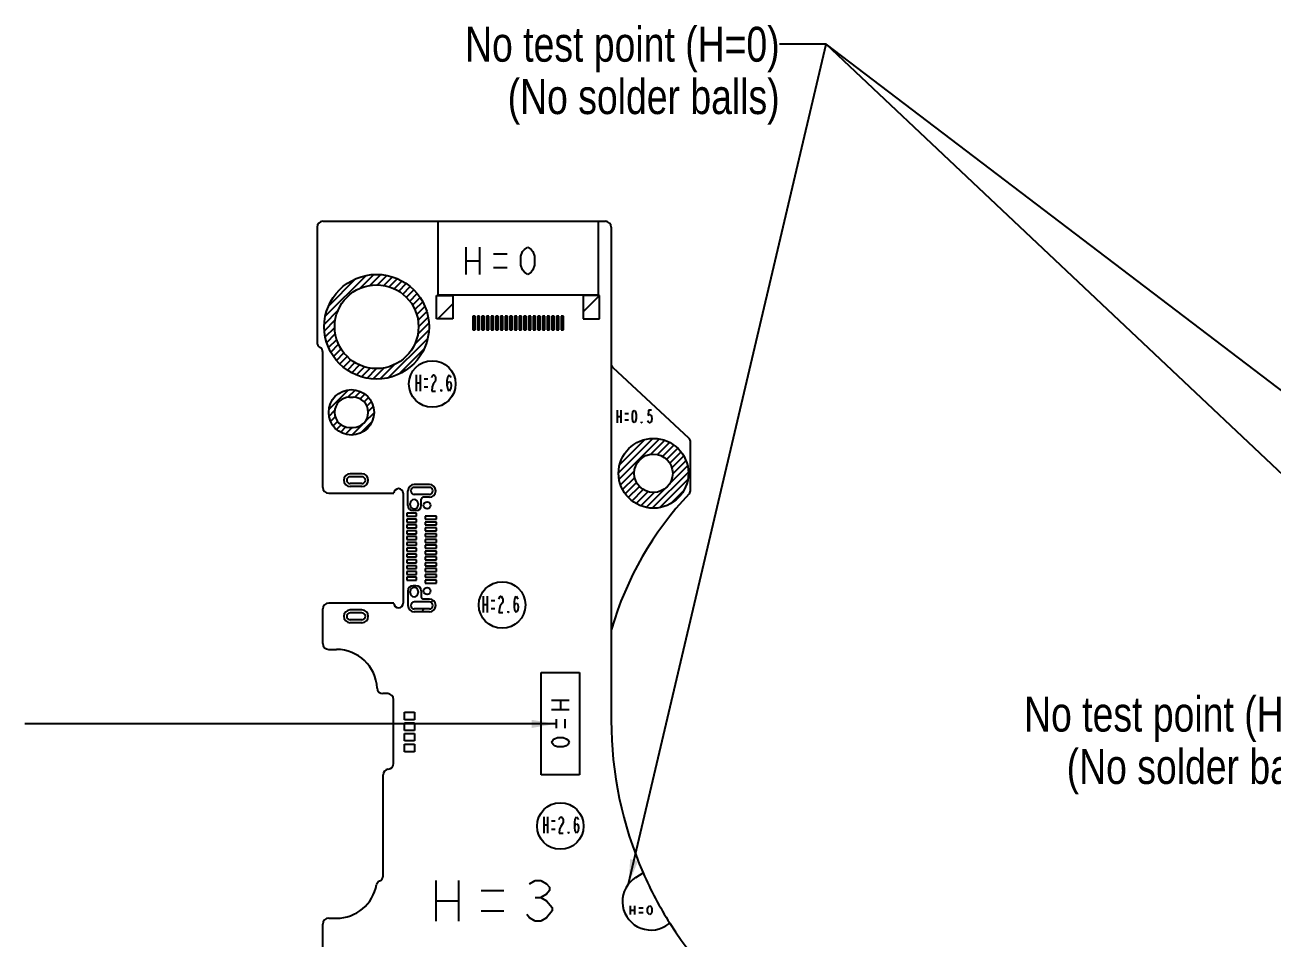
# Model space of a CAD drawing. Header units: millimetres. Extents: x 0 to 841, y 0 to 594.
# Drawn here: x 254.3 to 361.4, y 420.9 to 499.3 of the extents above; entities that cross this region are included whole.
import ezdxf

# ---------------------------------------------------------------- set-up
doc = ezdxf.new("R2010")
doc.units = ezdxf.units.MM
doc.header["$LTSCALE"] = 46.255
doc.layers.get('0').update_dxf_attribs({"linetype": 'CONTINUOUS'})
doc.layers.add('ASSEM_MEM', color=7, linetype='CONTINUOUS')
doc.layers.add('DETAIL', color=7, linetype='CONTINUOUS')
doc.styles.get("Standard").update_dxf_attribs({"font": 'txt', "width": 0.8})
doc.dimstyles.get("Standard").update_dxf_attribs({"dimtxt": 3, "dimasz": 2.1, "dimexe": 2, "dimexo": 1, "dimtad": 1, "dimzin": 0, "dimdsep": 46, "dimtxsty": 'STANDARD', "dimblk": '_FILLED', "dimblk1": '_FILLED', "dimblk2": '_FILLED', "dimcen": 0.09, "dimazin": 0, "dimtol": 1, "dimtp": 0.01, "dimtm": 0.01, "dimtfac": 1, "dimtofl": 0, "dimtmove": 0, "dimatfit": 3, "dimldrblk": '_FILLED', "dimfxl": 1, "dimtolj": 1, "dimtzin": 0, "dimarcsym": 0})

# ---------------------------------------------------------------- blocks, each defined once
blk = doc.blocks.new('_FILLED')
at = {"color": 0, "linetype": 'BYBLOCK'}
blk.add_solid([(0, 0), (-1, 0.167), (-1, -0.167)], dxfattribs=at)

msp = doc.modelspace()

# ---------------------------------------------------------------- linework, layer by layer
at = {"layer": 'ASSEM_MEM', "color": 7, "linetype": 'CONTINUOUS'}
for p, q in [((279.87, 482.46), (289.74, 482.46)), ((303.54, 482.46), (304.14, 482.46)), ((279.37, 481.96), (279.37, 472.06)), ((304.64, 481.96), (304.64, 470.23)), ((279.87, 459.58), (279.87, 471.19)), ((280.37, 459.08), (285.97, 459.08)), ((286.77, 459.08), (286.77, 449.64)), ((287.37, 458.09), (287.37, 458.19)), ((288.07, 458.19), (288.07, 458.09)), ((287.37, 450.54), (287.37, 450.64)), ((288.07, 450.64), (288.07, 450.54)), ((279.87, 446.16), (279.87, 449.14)), ((285.97, 449.64), (280.37, 449.64)), ((304.64, 447.25), (304.64, 439.56)), ((280.37, 445.66), (281.04, 445.66)), ((285.44, 441.86), (285.03, 441.86)), ((285.94, 435.86), (285.94, 441.36)), ((285.04, 426.21), (285.04, 434.87)), ((280.37, 422.56), (281.04, 422.56)), ((279.87, 418.98), (279.87, 422.06))]:
    msp.add_line(p, q, dxfattribs=at)
at = {"layer": 'ASSEM_MEM', "color": 4, "linetype": 'CONTINUOUS'}
for p, q in [((289.74, 482.46), (289.74, 476.11)), ((289.74, 482.46), (303.54, 482.46)), ((303.54, 476.11), (303.54, 482.46)), ((289.64, 474.09), (289.64, 476.09)), ((289.64, 476.09), (291.04, 476.09)), ((303.54, 476.11), (289.74, 476.11)), ((291.04, 476.09), (291.04, 474.09)), ((302.24, 476.09), (302.24, 474.09)), ((303.64, 476.09), (302.24, 476.09)), ((303.64, 474.09), (303.64, 476.09)), ((291.04, 474.09), (289.64, 474.09)), ((292.74, 474.32), (292.74, 473.12)), ((292.94, 474.32), (292.74, 474.32)), ((292.94, 473.12), (292.94, 474.32)), ((293.14, 474.32), (293.14, 473.12)), ((293.34, 474.32), (293.14, 474.32)), ((293.34, 473.12), (293.34, 474.32)), ((293.54, 474.32), (293.54, 473.12)), ((293.74, 474.32), (293.54, 474.32)), ((293.74, 473.12), (293.74, 474.32)), ((293.94, 474.32), (293.94, 473.12)), ((294.14, 474.32), (293.94, 474.32)), ((294.14, 473.12), (294.14, 474.32)), ((294.34, 474.32), (294.34, 473.12)), ((294.54, 474.32), (294.34, 474.32)), ((294.54, 473.12), (294.54, 474.32)), ((294.74, 474.32), (294.74, 473.12)), ((294.94, 474.32), (294.74, 474.32)), ((294.94, 473.12), (294.94, 474.32)), ((295.14, 474.32), (295.14, 473.12)), ((295.34, 474.32), (295.14, 474.32)), ((295.34, 473.12), (295.34, 474.32)), ((295.54, 474.32), (295.54, 473.12)), ((295.74, 474.32), (295.54, 474.32)), ((295.74, 473.12), (295.74, 474.32)), ((295.94, 474.32), (295.94, 473.12)), ((296.14, 474.32), (295.94, 474.32)), ((296.14, 473.12), (296.14, 474.32)), ((296.34, 474.32), (296.34, 473.12)), ((296.54, 474.32), (296.34, 474.32)), ((296.54, 473.12), (296.54, 474.32)), ((296.74, 474.32), (296.74, 473.12)), ((296.94, 474.32), (296.74, 474.32)), ((296.94, 473.12), (296.94, 474.32)), ((297.14, 474.32), (297.14, 473.12)), ((297.34, 474.32), (297.14, 474.32)), ((297.34, 473.12), (297.34, 474.32)), ((297.54, 474.32), (297.54, 473.12)), ((297.74, 474.32), (297.54, 474.32)), ((297.74, 473.12), (297.74, 474.32)), ((297.94, 474.32), (297.94, 473.12)), ((298.14, 474.32), (297.94, 474.32)), ((298.14, 473.12), (298.14, 474.32)), ((298.34, 474.32), (298.34, 473.12)), ((298.54, 474.32), (298.34, 474.32)), ((298.54, 473.12), (298.54, 474.32)), ((298.74, 474.32), (298.74, 473.12)), ((298.94, 474.32), (298.74, 474.32)), ((298.94, 473.12), (298.94, 474.32)), ((299.14, 474.32), (299.14, 473.12)), ((299.34, 474.32), (299.14, 474.32)), ((299.34, 473.12), (299.34, 474.32)), ((299.54, 474.32), (299.54, 473.12)), ((299.74, 474.32), (299.54, 474.32)), ((299.74, 473.12), (299.74, 474.32)), ((299.94, 474.32), (299.94, 473.12)), ((300.14, 474.32), (299.94, 474.32)), ((300.14, 473.12), (300.14, 474.32)), ((300.34, 474.32), (300.34, 473.12)), ((300.54, 474.32), (300.34, 474.32)), ((300.54, 473.12), (300.54, 474.32)), ((302.24, 474.09), (303.64, 474.09)), ((292.74, 473.12), (292.94, 473.12)), ((293.14, 473.12), (293.34, 473.12)), ((293.54, 473.12), (293.74, 473.12)), ((293.94, 473.12), (294.14, 473.12)), ((294.34, 473.12), (294.54, 473.12)), ((294.74, 473.12), (294.94, 473.12)), ((295.14, 473.12), (295.34, 473.12)), ((295.54, 473.12), (295.74, 473.12)), ((295.94, 473.12), (296.14, 473.12)), ((296.34, 473.12), (296.54, 473.12)), ((296.74, 473.12), (296.94, 473.12)), ((297.14, 473.12), (297.34, 473.12)), ((297.54, 473.12), (297.74, 473.12)), ((297.94, 473.12), (298.14, 473.12)), ((298.34, 473.12), (298.54, 473.12)), ((298.74, 473.12), (298.94, 473.12)), ((299.14, 473.12), (299.34, 473.12)), ((299.54, 473.12), (299.74, 473.12)), ((299.94, 473.12), (300.14, 473.12)), ((300.34, 473.12), (300.54, 473.12)), ((304.64, 470.23), (304.64, 447.25)), ((311.3, 463.83), (304.8, 469.86)), ((282.17, 467.34), (282.47, 467.34)), ((282.17, 464.74), (282.47, 464.74)), ((311.46, 459.38), (311.46, 463.46)), ((283.22, 460.76), (282.22, 460.76)), ((283.22, 460.51), (282.22, 460.51)), ((283.22, 459.91), (282.22, 459.91)), ((283.22, 459.66), (282.22, 459.66)), ((289.02, 459.84), (287.72, 459.84)), ((289.02, 459.59), (287.72, 459.59)), ((287.17, 458.04), (287.17, 459.29)), ((289.02, 458.99), (287.72, 458.99)), ((288.32, 458.04), (288.32, 458.59)), ((289.02, 458.74), (288.47, 458.74)), ((287.87, 457.59), (287.62, 457.59)), ((287.07, 457.36), (287.07, 457.11)), ((287.92, 457.36), (287.07, 457.36)), ((287.07, 457.11), (287.92, 457.11)), ((287.07, 456.86), (287.07, 456.61)), ((287.92, 456.86), (287.07, 456.86)), ((287.07, 456.61), (287.92, 456.61)), ((287.92, 457.11), (287.92, 457.36)), ((287.92, 456.61), (287.92, 456.86)), ((288.67, 457.11), (288.67, 456.86)), ((289.62, 457.11), (288.67, 457.11)), ((288.67, 456.86), (289.62, 456.86)), ((288.67, 456.61), (288.67, 456.36)), ((289.62, 456.61), (288.67, 456.61)), ((289.62, 456.86), (289.62, 457.11)), ((289.62, 456.36), (289.62, 456.61)), ((287.07, 456.36), (287.07, 456.11)), ((287.92, 456.36), (287.07, 456.36)), ((287.07, 456.11), (287.92, 456.11)), ((287.07, 455.86), (287.07, 455.61)), ((287.92, 455.86), (287.07, 455.86)), ((287.07, 455.61), (287.92, 455.61)), ((287.07, 455.36), (287.07, 455.11)), ((287.92, 455.36), (287.07, 455.36)), ((287.92, 456.11), (287.92, 456.36)), ((287.92, 455.61), (287.92, 455.86)), ((287.92, 455.11), (287.92, 455.36)), ((288.67, 456.36), (289.62, 456.36)), ((288.67, 456.11), (288.67, 455.86)), ((289.62, 456.11), (288.67, 456.11)), ((288.67, 455.86), (289.62, 455.86)), ((288.67, 455.61), (288.67, 455.36)), ((289.62, 455.61), (288.67, 455.61)), ((288.67, 455.36), (289.62, 455.36)), ((289.62, 455.86), (289.62, 456.11)), ((289.62, 455.36), (289.62, 455.61)), ((287.07, 455.11), (287.92, 455.11)), ((287.07, 454.86), (287.07, 454.61)), ((287.92, 454.86), (287.07, 454.86)), ((287.07, 454.61), (287.92, 454.61)), ((287.07, 454.36), (287.07, 454.11)), ((287.92, 454.36), (287.07, 454.36)), ((287.92, 454.61), (287.92, 454.86)), ((287.92, 454.11), (287.92, 454.36)), ((288.67, 455.11), (288.67, 454.86)), ((289.62, 455.11), (288.67, 455.11)), ((288.67, 454.86), (289.62, 454.86)), ((288.67, 454.61), (288.67, 454.36)), ((289.62, 454.61), (288.67, 454.61)), ((288.67, 454.36), (289.62, 454.36)), ((289.62, 454.86), (289.62, 455.11)), ((289.62, 454.36), (289.62, 454.61)), ((287.07, 454.11), (287.92, 454.11)), ((287.07, 453.86), (287.07, 453.61)), ((287.92, 453.86), (287.07, 453.86)), ((287.07, 453.61), (287.92, 453.61)), ((287.07, 453.36), (287.07, 453.11)), ((287.92, 453.36), (287.07, 453.36)), ((287.92, 453.61), (287.92, 453.86)), ((287.92, 453.11), (287.92, 453.36)), ((288.67, 454.11), (288.67, 453.86)), ((289.62, 454.11), (288.67, 454.11)), ((288.67, 453.86), (289.62, 453.86)), ((288.67, 453.61), (288.67, 453.36)), ((289.62, 453.61), (288.67, 453.61)), ((288.67, 453.36), (289.62, 453.36)), ((289.62, 453.86), (289.62, 454.11)), ((289.62, 453.36), (289.62, 453.61)), ((287.07, 453.11), (287.92, 453.11)), ((287.07, 452.86), (287.07, 452.61)), ((287.92, 452.86), (287.07, 452.86)), ((287.07, 452.61), (287.92, 452.61)), ((287.07, 452.36), (287.07, 452.11)), ((287.92, 452.36), (287.07, 452.36)), ((287.07, 452.11), (287.92, 452.11)), ((287.92, 452.61), (287.92, 452.86)), ((287.92, 452.11), (287.92, 452.36)), ((288.67, 453.11), (288.67, 452.86)), ((289.62, 453.11), (288.67, 453.11)), ((288.67, 452.86), (289.62, 452.86)), ((288.67, 452.61), (288.67, 452.36)), ((289.62, 452.61), (288.67, 452.61)), ((288.67, 452.36), (289.62, 452.36)), ((288.67, 452.11), (288.67, 451.86)), ((289.62, 452.11), (288.67, 452.11)), ((289.62, 452.86), (289.62, 453.11)), ((289.62, 452.36), (289.62, 452.61)), ((289.62, 451.86), (289.62, 452.11)), ((287.07, 451.86), (287.07, 451.61)), ((287.92, 451.86), (287.07, 451.86)), ((287.07, 451.61), (287.92, 451.61)), ((287.87, 451.14), (287.62, 451.14)), ((287.92, 451.61), (287.92, 451.86)), ((288.67, 451.86), (289.62, 451.86)), ((288.67, 451.61), (288.67, 451.36)), ((289.62, 451.61), (288.67, 451.61)), ((288.67, 451.36), (289.62, 451.36)), ((289.62, 451.36), (289.62, 451.61)), ((287.17, 450.69), (287.17, 449.44)), ((288.32, 450.69), (288.32, 450.14)), ((289.02, 449.99), (288.47, 449.99)), ((283.22, 449.06), (282.22, 449.06)), ((289.02, 449.74), (287.72, 449.74)), ((289.02, 449.14), (287.72, 449.14)), ((289.02, 448.89), (287.72, 448.89)), ((283.22, 448.81), (282.22, 448.81)), ((283.22, 448.21), (282.22, 448.21)), ((283.22, 447.96), (282.22, 447.96)), ((298.62, 434.88), (298.62, 443.68)), ((298.62, 443.68), (301.92, 443.68)), ((301.92, 443.68), (301.92, 434.88)), ((286.89, 439.62), (286.89, 440.27)), ((286.89, 440.27), (287.74, 440.27)), ((287.74, 439.62), (286.89, 439.62)), ((286.89, 438.69), (286.89, 439.34)), ((286.89, 439.34), (287.74, 439.34)), ((287.74, 440.27), (287.74, 439.62)), ((287.74, 439.34), (287.74, 438.69)), ((287.74, 438.69), (286.89, 438.69)), ((286.89, 437.79), (286.89, 438.44)), ((286.89, 438.44), (287.74, 438.44)), ((287.74, 438.44), (287.74, 437.79)), ((287.74, 437.79), (286.89, 437.79)), ((286.89, 436.86), (286.89, 437.51)), ((286.89, 437.51), (287.74, 437.51)), ((287.74, 437.51), (287.74, 436.86)), ((287.74, 436.86), (286.89, 436.86)), ((301.92, 434.88), (298.62, 434.88)), ((306.76, 426.07), (307.38, 426.46)), ((309.34, 421.91), (309.68, 422.12))]:
    msp.add_line(p, q, dxfattribs=at)
at = {"layer": 'ASSEM_MEM', "color": 40, "linetype": 'CONTINUOUS'}
for p, q in [((292.16, 480.25), (292.16, 477.89)), ((293.34, 480.25), (293.34, 477.89)), ((297.03, 479.86), (297.18, 480.05)), ((297.18, 480.05), (297.47, 480.25)), ((297.47, 480.25), (297.77, 480.05)), ((297.77, 480.05), (297.91, 479.86)), ((292.16, 479.07), (293.34, 479.07)), ((294.52, 479.66), (295.7, 479.66)), ((296.88, 479.46), (297.03, 479.86)), ((296.88, 478.68), (296.88, 479.46)), ((297.91, 479.86), (298.06, 479.46)), ((298.06, 479.46), (298.06, 478.68)), ((294.52, 478.48), (295.7, 478.48)), ((297.03, 478.28), (296.88, 478.68)), ((297.18, 478.09), (297.03, 478.28)), ((297.47, 477.89), (297.18, 478.09)), ((297.77, 478.09), (297.47, 477.89)), ((297.91, 478.28), (297.77, 478.09)), ((298.06, 478.68), (297.91, 478.28)), ((287.89, 469.27), (287.89, 467.87)), ((288.22, 469.27), (288.22, 467.87)), ((289.27, 469.16), (289.35, 469.27)), ((289.35, 469.27), (289.43, 469.27)), ((289.43, 469.27), (289.52, 469.16)), ((290.64, 469.16), (290.72, 469.27)), ((290.72, 469.27), (290.81, 469.16)), ((287.89, 468.57), (288.22, 468.57)), ((288.56, 468.92), (288.89, 468.92)), ((288.56, 468.22), (288.89, 468.22)), ((289.22, 469.04), (289.27, 469.16)), ((289.27, 468.22), (289.22, 467.87)), ((289.35, 468.46), (289.27, 468.22)), ((289.52, 468.69), (289.35, 468.46)), ((289.52, 469.16), (289.56, 469.04)), ((289.56, 468.81), (289.52, 468.69)), ((289.56, 469.04), (289.56, 468.81)), ((290.56, 468.81), (290.6, 469.04)), ((290.56, 468.34), (290.56, 468.81)), ((290.56, 468.34), (290.6, 468.57)), ((290.6, 468.11), (290.56, 468.34)), ((290.6, 469.04), (290.64, 469.16)), ((290.6, 468.57), (290.72, 468.69)), ((290.72, 468.69), (290.85, 468.57)), ((290.81, 469.16), (290.85, 469.04)), ((290.85, 468.57), (290.89, 468.34)), ((290.89, 468.34), (290.85, 468.11)), ((289.22, 467.87), (289.56, 467.87)), ((290.02, 467.87), (290.02, 467.99)), ((290.02, 467.99), (290.06, 467.87)), ((290.06, 467.87), (290.02, 467.87)), ((290.64, 467.99), (290.6, 468.11)), ((290.72, 467.87), (290.64, 467.99)), ((290.81, 467.99), (290.72, 467.87)), ((290.85, 468.11), (290.81, 467.99)), ((305.14, 466.23), (305.14, 465.13)), ((305.47, 466.23), (305.47, 465.13)), ((306.46, 465.86), (306.5, 466.05)), ((306.5, 466.05), (306.54, 466.14)), ((306.54, 466.14), (306.62, 466.23)), ((306.62, 466.23), (306.7, 466.14)), ((306.7, 466.14), (306.74, 466.05)), ((306.74, 466.05), (306.78, 465.86)), ((307.85, 466.23), (307.81, 465.77)), ((308.1, 466.23), (307.85, 466.23)), ((305.14, 465.68), (305.47, 465.68)), ((305.8, 465.95), (306.13, 465.95)), ((305.8, 465.4), (306.13, 465.4)), ((306.46, 465.5), (306.46, 465.86)), ((306.5, 465.31), (306.46, 465.5)), ((306.54, 465.22), (306.5, 465.31)), ((306.62, 465.13), (306.54, 465.22)), ((306.7, 465.22), (306.62, 465.13)), ((306.74, 465.31), (306.7, 465.22)), ((306.78, 465.5), (306.74, 465.31)), ((306.78, 465.86), (306.78, 465.5)), ((307.24, 465.13), (307.24, 465.22)), ((307.24, 465.22), (307.28, 465.13)), ((307.28, 465.13), (307.24, 465.13)), ((307.81, 465.22), (307.77, 465.31)), ((307.81, 465.77), (307.89, 465.86)), ((307.89, 465.13), (307.81, 465.22)), ((307.89, 465.86), (307.98, 465.86)), ((307.98, 465.13), (307.89, 465.13)), ((307.98, 465.86), (308.06, 465.77)), ((308.06, 465.22), (307.98, 465.13)), ((308.06, 465.77), (308.1, 465.68)), ((308.1, 465.31), (308.06, 465.22)), ((308.1, 465.68), (308.14, 465.5)), ((308.14, 465.5), (308.1, 465.31)), ((293.65, 450.23), (293.65, 448.83)), ((293.99, 450.23), (293.99, 448.83)), ((294.99, 449.99), (295.03, 450.11)), ((295.03, 450.11), (295.11, 450.23)), ((295.11, 450.23), (295.19, 450.23)), ((295.19, 450.23), (295.28, 450.11)), ((295.28, 450.11), (295.32, 449.99)), ((295.32, 449.99), (295.32, 449.76)), ((296.32, 449.76), (296.36, 449.99)), ((296.36, 449.99), (296.4, 450.11)), ((296.4, 450.11), (296.49, 450.23)), ((296.49, 450.23), (296.57, 450.11)), ((296.57, 450.11), (296.61, 449.99)), ((293.65, 449.53), (293.99, 449.53)), ((294.32, 449.88), (294.65, 449.88)), ((294.32, 449.18), (294.65, 449.18)), ((295.03, 449.18), (294.99, 448.83)), ((295.11, 449.41), (295.03, 449.18)), ((295.28, 449.64), (295.11, 449.41)), ((295.32, 449.76), (295.28, 449.64)), ((295.78, 448.83), (295.78, 448.94)), ((295.78, 448.94), (295.82, 448.83)), ((296.32, 449.29), (296.32, 449.76)), ((296.32, 449.29), (296.36, 449.53)), ((296.36, 449.06), (296.32, 449.29)), ((296.36, 449.53), (296.49, 449.64)), ((296.4, 448.94), (296.36, 449.06)), ((296.49, 448.83), (296.4, 448.94)), ((296.49, 449.64), (296.61, 449.53)), ((296.57, 448.94), (296.49, 448.83)), ((296.61, 449.06), (296.57, 448.94)), ((296.61, 449.53), (296.65, 449.29)), ((296.65, 449.29), (296.61, 449.06)), ((294.99, 448.83), (295.32, 448.83)), ((295.82, 448.83), (295.78, 448.83)), ((301.02, 441.28), (299.52, 441.28)), ((301.02, 440.48), (299.52, 440.48)), ((300.27, 441.28), (300.27, 440.48)), ((299.9, 439.68), (299.9, 438.88)), ((300.65, 439.68), (300.65, 438.88)), ((299.52, 437.68), (299.65, 437.88)), ((299.65, 437.48), (299.52, 437.68)), ((299.65, 437.88), (299.77, 437.98)), ((299.77, 437.38), (299.65, 437.48)), ((299.77, 437.98), (300.02, 438.08)), ((300.02, 437.28), (299.77, 437.38)), ((300.02, 438.08), (300.52, 438.08)), ((300.52, 437.28), (300.02, 437.28)), ((300.52, 438.08), (300.77, 437.98)), ((300.77, 437.38), (300.52, 437.28)), ((300.77, 437.98), (300.9, 437.88)), ((300.9, 437.48), (300.77, 437.38)), ((300.9, 437.88), (301.02, 437.68)), ((301.02, 437.68), (300.9, 437.48)), ((298.84, 431.27), (298.84, 429.87)), ((299.17, 431.27), (299.17, 429.87)), ((299.51, 430.92), (299.84, 430.92)), ((300.17, 431.03), (300.21, 431.15)), ((300.21, 431.15), (300.3, 431.27)), ((300.3, 431.27), (300.38, 431.27)), ((300.46, 430.68), (300.3, 430.45)), ((300.38, 431.27), (300.46, 431.15)), ((300.46, 431.15), (300.51, 431.03)), ((300.51, 430.8), (300.46, 430.68)), ((300.51, 431.03), (300.51, 430.8)), ((301.51, 430.8), (301.55, 431.03)), ((301.51, 430.33), (301.51, 430.8)), ((301.55, 431.03), (301.59, 431.15)), ((301.55, 430.57), (301.67, 430.68)), ((301.59, 431.15), (301.67, 431.27)), ((301.67, 431.27), (301.76, 431.15)), ((301.67, 430.68), (301.8, 430.57)), ((301.76, 431.15), (301.8, 431.03)), ((298.84, 430.57), (299.17, 430.57)), ((299.51, 430.22), (299.84, 430.22)), ((300.21, 430.22), (300.17, 429.87)), ((300.17, 429.87), (300.51, 429.87)), ((300.3, 430.45), (300.21, 430.22)), ((300.96, 429.87), (300.96, 429.98)), ((300.96, 429.98), (301.01, 429.87)), ((301.01, 429.87), (300.96, 429.87)), ((301.51, 430.33), (301.55, 430.57)), ((301.55, 430.1), (301.51, 430.33)), ((301.59, 429.98), (301.55, 430.1)), ((301.67, 429.87), (301.59, 429.98)), ((301.76, 429.98), (301.67, 429.87)), ((301.8, 430.1), (301.76, 429.98)), ((301.8, 430.57), (301.84, 430.33)), ((301.84, 430.33), (301.8, 430.1)), ((289.57, 425.8), (289.57, 422.3)), ((291.52, 425.8), (291.52, 422.3)), ((297.62, 425.51), (298.11, 425.8)), ((298.11, 425.8), (298.59, 425.8)), ((298.59, 425.8), (299.08, 425.51)), ((299.08, 425.51), (299.33, 425.22)), ((293.47, 424.93), (295.42, 424.93)), ((298.11, 424.34), (298.59, 424.34)), ((299.08, 424.63), (298.59, 424.34)), ((298.59, 424.34), (299.08, 424.05)), ((299.33, 424.93), (299.08, 424.63)), ((299.33, 425.22), (299.33, 424.93)), ((289.57, 424.05), (291.52, 424.05)), ((293.47, 423.18), (295.42, 423.18)), ((299.08, 424.05), (299.57, 423.47)), ((299.57, 423.18), (299.08, 422.59)), ((299.57, 423.47), (299.57, 423.18)), ((306.26, 423.62), (306.26, 422.87)), ((306.26, 423.25), (306.64, 423.25)), ((306.64, 423.62), (306.64, 422.87)), ((307.01, 423.44), (307.39, 423.44)), ((307.76, 423.37), (307.81, 423.5)), ((307.76, 423.12), (307.76, 423.37)), ((307.81, 423.5), (307.86, 423.56)), ((307.86, 423.56), (307.95, 423.62)), ((307.95, 423.62), (308.04, 423.56)), ((308.04, 423.56), (308.09, 423.5)), ((308.09, 423.5), (308.14, 423.37)), ((308.14, 423.37), (308.14, 423.12)), ((297.62, 422.59), (297.38, 422.88)), ((298.11, 422.3), (297.62, 422.59)), ((298.59, 422.3), (298.11, 422.3)), ((299.08, 422.59), (298.59, 422.3)), ((307.01, 423.06), (307.39, 423.06)), ((307.81, 423), (307.76, 423.12)), ((307.86, 422.94), (307.81, 423)), ((307.95, 422.87), (307.86, 422.94)), ((308.04, 422.94), (307.95, 422.87)), ((308.09, 423), (308.04, 422.94)), ((308.14, 423.12), (308.09, 423))]:
    msp.add_line(p, q, dxfattribs=at)
at = {"layer": 'ASSEM_MEM', "color": 2, "linetype": 'CONTINUOUS'}
for p, q in [((280.08, 474.31), (283.58, 477.81)), ((283.08, 476.71), (284.26, 477.89)), ((283.91, 476.95), (284.85, 477.89)), ((284.55, 477), (285.37, 477.81)), ((280.36, 475.18), (282.71, 477.53)), ((285.1, 476.95), (285.84, 477.69)), ((285.58, 476.83), (286.27, 477.53)), ((286, 476.67), (286.67, 477.34)), ((286.39, 476.46), (287.04, 477.11)), ((286.74, 476.21), (287.38, 476.85)), ((287.05, 475.93), (287.69, 476.57)), ((287.33, 475.61), (287.97, 476.25)), ((287.57, 475.26), (288.22, 475.91)), ((302.24, 474.69), (303.64, 476.09)), ((280, 473.63), (281.18, 474.82)), ((287.78, 474.87), (288.45, 475.54)), ((287.94, 474.44), (288.64, 475.14)), ((288.05, 473.95), (288.8, 474.7)), ((289.75, 474.09), (291.04, 475.38)), ((280, 473.05), (280.94, 473.98)), ((288.03, 472.75), (288.98, 473.7)), ((288.09, 473.4), (288.91, 474.22)), ((280.08, 472.52), (280.89, 473.34)), ((280.2, 472.05), (280.94, 472.79)), ((287.75, 471.87), (288.98, 473.1)), ((280.36, 471.62), (281.06, 472.31)), ((280.56, 471.22), (281.22, 471.89)), ((280.78, 470.85), (281.43, 471.5)), ((285.49, 469.01), (288.88, 472.4)), ((286.39, 469.32), (288.57, 471.5)), ((281.04, 470.51), (281.68, 471.15)), ((281.32, 470.2), (281.96, 470.84)), ((281.64, 469.92), (282.28, 470.56)), ((281.98, 469.67), (282.63, 470.32)), ((282.35, 469.44), (283.02, 470.11)), ((282.75, 469.25), (283.45, 469.95)), ((283.19, 469.09), (283.94, 469.84)), ((283.67, 468.98), (284.49, 469.8)), ((284.19, 468.91), (285.15, 469.86)), ((284.79, 468.91), (286.02, 470.14)), ((280.39, 466.29), (282.07, 467.97)), ((282.02, 467.33), (282.65, 467.96)), ((282.62, 467.33), (283.11, 467.82)), ((283.07, 467.19), (283.48, 467.61)), ((283.41, 466.94), (283.79, 467.32)), ((280.4, 465.71), (280.88, 466.19)), ((283.48, 465.22), (284.27, 466.01)), ((283.65, 466.58), (284.04, 466.97)), ((283.77, 466.11), (284.2, 466.54)), ((280.54, 465.25), (280.93, 465.65)), ((280.76, 464.88), (281.13, 465.26)), ((281.04, 464.57), (281.44, 464.97)), ((282.35, 464.09), (283.29, 465.03)), ((283.11, 464.26), (284.1, 465.25)), ((281.39, 464.32), (281.85, 464.78)), ((281.82, 464.16), (282.4, 464.74)), ((305.27, 460.85), (308.22, 463.8)), ((305.31, 460.29), (308.78, 463.76)), ((305.36, 461.53), (307.54, 463.71)), ((306.03, 462.8), (306.28, 463.04)), ((308.05, 462.44), (309.25, 463.64)), ((308.62, 462.41), (309.66, 463.46)), ((309.05, 462.25), (310.03, 463.23)), ((309.4, 462), (310.36, 462.96)), ((309.67, 461.68), (310.64, 462.64)), ((309.85, 461.27), (310.88, 462.29)), ((309.92, 460.74), (311.07, 461.89)), ((305.43, 459.82), (306.64, 461.02)), ((308.17, 457.8), (311.27, 460.9)), ((309.6, 459.83), (311.2, 461.43)), ((305.61, 459.41), (306.66, 460.45)), ((305.84, 459.04), (306.82, 460.02)), ((306.11, 458.72), (307.07, 459.67)), ((308.82, 457.85), (311.22, 460.26)), ((306.43, 458.43), (307.39, 459.4)), ((306.78, 458.2), (307.8, 459.22)), ((307.19, 458), (308.33, 459.15)), ((307.64, 457.87), (309.24, 459.47)), ((309.75, 458.19), (310.88, 459.32)), ((288.33, 448.89), (288.58, 449.14)), ((289.15, 449.7), (289.34, 449.89))]:
    msp.add_line(p, q, dxfattribs=at)
at = {"layer": 'ASSEM_MEM', "color": 4, "linetype": 'CONTINUOUS'}
for centre, radius in [((284.49, 473.4), 4.5), ((284.49, 473.4), 3.6), ((289.27, 468.48), 2), ((282.32, 466.04), 1.95), ((308.27, 460.8), 3), ((308.27, 460.8), 1.65), ((295.27, 449.48), 2), ((300.27, 430.48), 2)]:
    msp.add_circle(centre, radius, dxfattribs=at)
at = {"layer": 'ASSEM_MEM', "color": 7, "linetype": 'CONTINUOUS'}
for centre in [(288.82, 458.04), (288.82, 450.69)]:
    msp.add_circle(centre, 0.3, dxfattribs=at)
for centre, radius, start, end in [((279.87, 481.96), 0.5, 90, 180), ((304.14, 481.96), 0.5, 0, 90), ((279.87, 472.06), 0.5, 180, 240), ((279.37, 471.19), 0.5, 0, 60), ((280.37, 459.58), 0.5, 180, 270), ((286.37, 459.08), 0.4, 0, 180), ((287.72, 458.19), 0.35, 0, 180), ((287.72, 458.09), 0.35, 180, 360), ((287.72, 450.64), 0.35, 0, 180), ((287.72, 450.54), 0.35, 180, 360), ((280.37, 449.14), 0.5, 90, 180), ((286.37, 449.64), 0.4, 180, 360), ((280.37, 446.16), 0.5, 180, 270), ((281.04, 442.16), 3.5, 2.9479, 90), ((285.03, 442.36), 0.5, 182.2924, 270), ((285.44, 441.36), 0.5, 0, 90), ((337.34, 439.56), 32.7, 180, 203.6221), ((285.54, 434.87), 0.5, 95.7392, 180), ((285.44, 435.86), 0.5, 275.7392, 360), ((281.04, 426.06), 3.5, 270, 349.8262), ((284.96, 425.3), 0.5, 114.648, 163.1451), ((284.54, 426.21), 0.5, 294.8346, 360), ((280.37, 422.06), 0.5, 90, 180), ((337.34, 439.56), 32.7, 212.2346, 236.5464)]:
    msp.add_arc(centre, radius, start, end, dxfattribs=at)
at = {"layer": 'ASSEM_MEM', "color": 4, "linetype": 'CONTINUOUS'}
for centre, radius, start, end in [((305.14, 470.23), 0.5, 180, 227.13), ((282.17, 466.04), 1.3, 90, 270), ((282.47, 466.04), 1.3, 270, 90), ((310.96, 463.46), 0.5, 0, 47.13), ((282.22, 460.21), 0.55, 90, 270), ((283.22, 460.21), 0.55, 270, 90), ((282.22, 460.21), 0.3, 90, 270), ((283.22, 460.21), 0.3, 270, 90), ((287.72, 459.29), 0.55, 90, 180), ((287.72, 459.29), 0.3, 90, 270), ((289.02, 459.29), 0.55, 270, 90), ((289.02, 459.29), 0.3, 270, 90), ((288.47, 458.59), 0.15, 90, 180), ((332.21, 439.35), 28.7, 136.6972, 163.7253), ((310.96, 459.38), 0.5, 316.6972, 360), ((287.62, 458.04), 0.45, 180, 270), ((287.87, 458.04), 0.45, 270, 360), ((287.62, 450.69), 0.45, 90, 180), ((287.87, 450.69), 0.45, 0, 90), ((288.47, 450.14), 0.15, 180, 270), ((289.02, 449.44), 0.55, 270, 90), ((282.22, 448.51), 0.55, 90, 270), ((283.22, 448.51), 0.55, 270, 90), ((287.72, 449.44), 0.55, 180, 270), ((287.72, 449.44), 0.3, 90, 270), ((289.02, 449.44), 0.3, 270, 90), ((282.22, 448.51), 0.3, 90, 270), ((283.22, 448.51), 0.3, 270, 90), ((305.14, 447.25), 0.5, 163.7253, 180), ((337.34, 439.56), 32.7, 203.6221, 212.2346), ((308.05, 423.99), 2.45, 121.7806, 301.8405)]:
    msp.add_arc(centre, radius, start, end, dxfattribs=at)

# ---------------------------------------------------------------- texts
at = {"layer": 'DETAIL', "color": 7, "linetype": 'CONTINUOUS', "true_color": 0xe62e2e, "insert": (319.11, 499.18), "char_height": 3, "width": 45.6, "attachment_point": 3, "line_spacing_factor": 0.9}
msp.add_mtext('No test point (H=0)\\P(No solder balls)', dxfattribs=at)
at = {"layer": 'DETAIL', "color": 2, "linetype": 'CONTINUOUS', "insert": (367.13, 441.6), "char_height": 3, "width": 45.6, "attachment_point": 3, "line_spacing_factor": 0.9}
msp.add_mtext('No test point (H=0)\\P(No solder balls)', dxfattribs=at)

# ---------------------------------------------------------------- leaders
at = {"layer": 'DETAIL', "color": 7, "linetype": 'CONTINUOUS', "true_color": 0xe62e2e}
for points in [[(306.13, 425.51), (323.11, 497.68), (319.11, 497.68)], [(371.77, 451.76), (323.11, 497.68), (319.11, 497.68)], [(371.77, 460.64), (323.11, 497.68), (319.11, 497.68)]]:
    msp.add_leader(points, dimstyle='STANDARD', override={"dimtad": 0}, dxfattribs=at)
at = {"layer": 'DETAIL', "color": 2, "linetype": 'CONTINUOUS'}
msp.add_leader([(299.9, 439.26), (258.28, 439.26), (254.28, 439.26)], dimstyle='STANDARD', override={"dimtad": 0}, dxfattribs=at)

doc.saveas('drawing.dxf')
